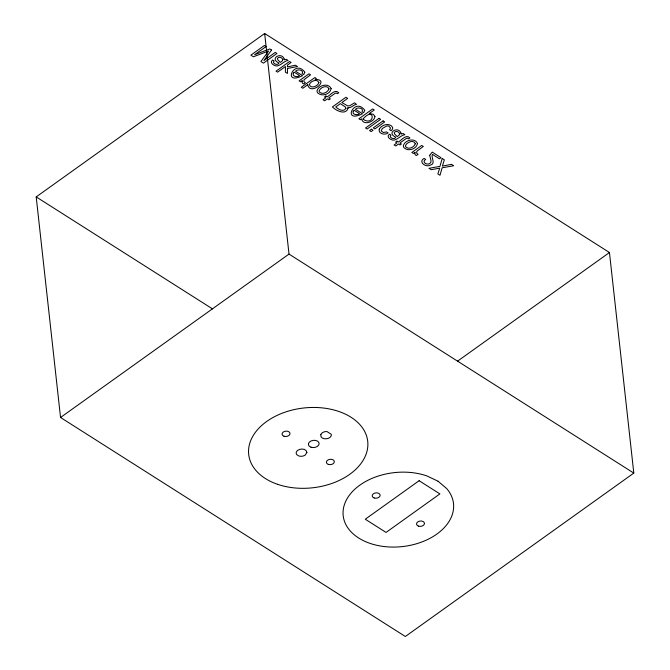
<?xml version="1.0" encoding="UTF-8"?>
<svg xmlns="http://www.w3.org/2000/svg" width="670" height="670" viewBox="0 0 670 670"><rect width="100%" height="100%" fill="white"/><g stroke="black" fill="none" stroke-linecap="round" stroke-linejoin="round"><path stroke-width="1" d="M36.197 196.905L264.658 33.5L609.457 252.515L633.803 473.095L405.342 636.5L60.543 417.485L36.197 196.905L212.558 308.929M60.543 417.485L289.013 254.089L264.658 33.5M457.426 361.247L609.457 252.515M289.013 254.089L633.803 473.095M287.464 68.482L287.43 73.44L285.378 72.142L285.445 66.523L277.598 72.134L276.048 71.154L289.566 61.489L291.107 62.477L287.413 65.116L287.489 66.883L295.437 65.224L297.488 66.523L287.464 68.482M284.155 58.985L284.139 59.806L286.266 59.32L288.075 60.484C284.44 60.794 281.417 64.957 277.33 65.945C274.399 66.397 268.729 62.578 272.64 59.982L274.139 60.937L273.368 62C273.678 64.22 277.439 65.333 278.854 63.399L278.896 62.988C268.904 58.349 281.877 51.515 284.155 58.985M400.978 133.196L400.962 134.017L403.089 133.523L404.898 134.695C401.263 134.997 398.24 139.159 394.153 140.147C391.221 140.608 385.552 136.78 389.463 134.193L390.962 135.139L390.191 136.211C390.501 138.43 394.262 139.536 395.677 137.601L395.719 137.191C385.727 132.551 398.7 125.717 400.978 133.196M331.131 88.591C330.385 94.127 322.119 96.907 317.982 93.113A5.687 3.811 -6.3 0 1 317.061 90.659C318.694 85.098 328.493 82.619 331.131 88.591M363.291 118.682L363.257 119.386C375.15 126.856 375.158 105.559 363.291 118.682M417.477 143.439C416.74 148.975 408.474 151.763 404.337 147.961A5.687 3.811 -6.3 0 1 403.407 145.507C405.04 139.946 414.847 137.476 417.477 143.439M307.773 84.747C309.9 96.204 330.972 79.395 315.084 79.403L316.349 78.507L314.866 77.561L301.307 87.259L302.865 88.256L307.773 84.747M302.095 81.204L302.287 82.938L303.569 83.926L305.319 82.678L303.87 81.556L304.063 79.688L310.553 74.822L308.945 73.809L299.096 80.852L300.621 81.824L302.321 80.601L302.095 81.204M414.864 152.827L415.048 154.561L416.338 155.557L418.08 154.309L416.639 153.179L416.824 151.311L423.314 146.454L421.715 145.432L411.857 152.475L413.39 153.447L415.09 152.232L414.864 152.827M374.949 116.463C374.63 122.225 362.445 125.91 361.775 118.841L360.468 119.771L358.902 118.783L372.637 108.959L374.245 109.98L369.212 113.573L373.416 114.31L374.949 116.463M429.696 155.331L431.003 160.666L430.827 162.391C428.825 166.336 420.643 162.467 425.668 159.427L424.035 158.388C417.887 161.931 425.852 167.659 430.106 165.214C436.329 163.74 430.735 157.819 432.452 154.368L439.436 158.798L440.994 157.685L432.225 152.107L429.696 155.331M282.74 59.68L282.305 60.895L280.345 62.41L277.732 59.68L277.413 58.416C278.753 56.272 282.338 57.327 282.74 59.68M399.563 133.891L399.136 135.097L397.176 136.613L394.555 133.883L394.236 132.627C395.576 130.474 399.169 131.529 399.563 133.891M348.031 108.339C345.67 115.659 335.821 110.483 332.387 106.94L345.904 97.276L347.68 98.406L341.884 102.552L347.772 105.952L349.807 105.676L354.614 102.812L356.482 104.411C353.325 104.495 351.231 108.615 347.797 107.451L348.031 108.339M318.878 82.477C318.149 86.162 310.696 89.303 309.373 84.596C310.403 81.129 317.103 78.365 318.878 82.477M306.91 452.392L305.277 455.039A5.385 3.61 -6.3 0 1 298.786 455.943L296.852 454.712A5.385 3.61 -6.3 0 1 297.798 450.29C300.512 448.331 306.257 448.381 306.91 452.392M320.796 434.52C319.825 439.168 326.952 439.855 329.699 437.577A5.385 3.61 -6.3 0 0 331.332 434.931L331.248 434.277L327.01 431.581L326.039 431.572A5.385 3.61 -6.3 0 0 322.22 432.82L320.796 434.52M304.8 72.243L303.703 74.646L302.128 73.65C304.356 69.906 297.413 68.725 295.529 71.221L302.53 75.668C281.517 86.003 294.641 58.064 304.8 72.243M364.731 110.307L363.642 112.719L362.06 111.714C364.287 107.97 357.345 106.79 355.46 109.285L362.47 113.741C341.449 124.076 354.581 96.128 364.731 110.307M442.192 158.438L439.964 166.378L428.976 168.296L431.195 169.703L439.713 168.136L437.862 173.94L439.981 175.28L442.167 167.776L453.707 165.75L451.496 164.351L442.409 166.085L444.336 159.803L442.192 158.438M379.262 129.134C377.88 133.816 385.158 135.482 388.114 132.92L386.548 131.931L383.274 132.501L381.222 130.885L382.302 128.489L386.649 126.052A2.839 1.901 -6.3 0 1 388.901 126.203L390.526 128.004L389.605 129.745L391.171 130.742L392.394 129.226A4.723 3.166 -6.3 0 0 392.519 127.191C389.396 122.367 381.657 124.72 379.262 129.134M329.012 88.934C327.747 92.293 322.722 95.023 319.657 92.251A3.149 2.111 -6.3 0 1 319.288 90.55C320.712 87.167 327.404 84.546 329.012 88.934M415.358 143.782C414.094 147.14 409.069 149.871 406.003 147.099A3.149 2.111 -6.3 0 1 405.635 145.398C407.059 142.015 413.75 139.393 415.358 143.782M293.318 73.156C291.71 76.698 297.631 77.544 299.565 75.559L294.256 72.184L293.318 73.156M353.257 111.228C351.641 114.771 357.562 115.617 359.497 113.632L354.187 110.257L353.257 111.228M345.929 108.297C343.677 112.644 338.157 109.185 335.737 106.949L340.352 103.641L345.452 107.049L345.929 108.297M271.551 50.057L263.896 60.576L275.261 52.402L276.945 53.474L263.436 63.139L260.915 61.54L268.603 50.995L253.411 56.774L250.865 55.158L264.382 45.493L266.074 46.573L254.634 54.697L269.801 48.935L271.551 50.057M325.846 96.019L324.489 96.983L325.788 97.803L323.041 99.771L324.665 100.802L327.412 98.833L328.937 99.805L330.293 98.842L328.761 97.87L335.193 93.272L336.223 92.996L337.479 93.691L338.786 92.762C334.95 88.532 330.352 95.308 327.136 96.84L325.846 96.019M379.044 118.33L365.535 127.995L367.143 129.017L380.652 119.352L379.044 118.33M371.423 129.201L369.547 130.549L371.18 131.58L373.056 130.24L371.423 129.201M383.064 120.885L373.257 127.895L374.89 128.933L384.697 121.923L383.064 120.885M396.95 141.186L395.602 142.149L396.891 142.97L394.144 144.938L395.769 145.968L398.516 144L400.049 144.971L401.397 144.008L399.873 143.037L406.296 138.439L407.327 138.162L408.591 138.858L409.898 137.928C406.062 133.698 401.464 140.474 398.248 142.007L396.95 141.186M419.127 480.717L365.276 519.225L386.054 532.424L439.905 493.907L419.127 480.717M438.054 481.219L426.723 475.859A55.484 37.193 -6.3 0 0 344.037 505.842A55.484 37.193 -6.3 0 0 407.1 545.933A55.484 37.193 -6.3 0 0 446.664 488.539L438.054 481.219M310.997 447.208A5.385 3.61 -6.3 0 0 319.121 443.666A5.385 3.61 -6.3 0 0 311.14 440.927A5.385 3.61 -6.3 0 0 310.997 447.208M283.996 436.237A3.995 2.68 -6.3 0 0 290.018 433.607A3.995 2.68 -6.3 0 0 284.105 431.581A3.995 2.68 -6.3 0 0 283.996 436.237M328.325 464.394A3.995 2.68 -6.3 0 0 334.338 461.764A3.995 2.68 -6.3 0 0 328.426 459.737A3.995 2.68 -6.3 0 0 328.325 464.394M277.606 484.318A59.873 40.141 -6.3 0 0 367.88 444.888A59.873 40.141 -6.3 0 0 279.147 414.47A59.873 40.141 -6.3 0 0 277.606 484.318M374.136 497.961A3.995 2.68 -6.3 0 0 380.15 495.339A3.995 2.68 -6.3 0 0 374.237 493.304A3.995 2.68 -6.3 0 0 374.136 497.961M418.457 526.118A3.995 2.68 -6.3 0 0 424.478 523.488A3.995 2.68 -6.3 0 0 418.566 521.461A3.995 2.68 -6.3 0 0 418.457 526.118"/></g></svg>
